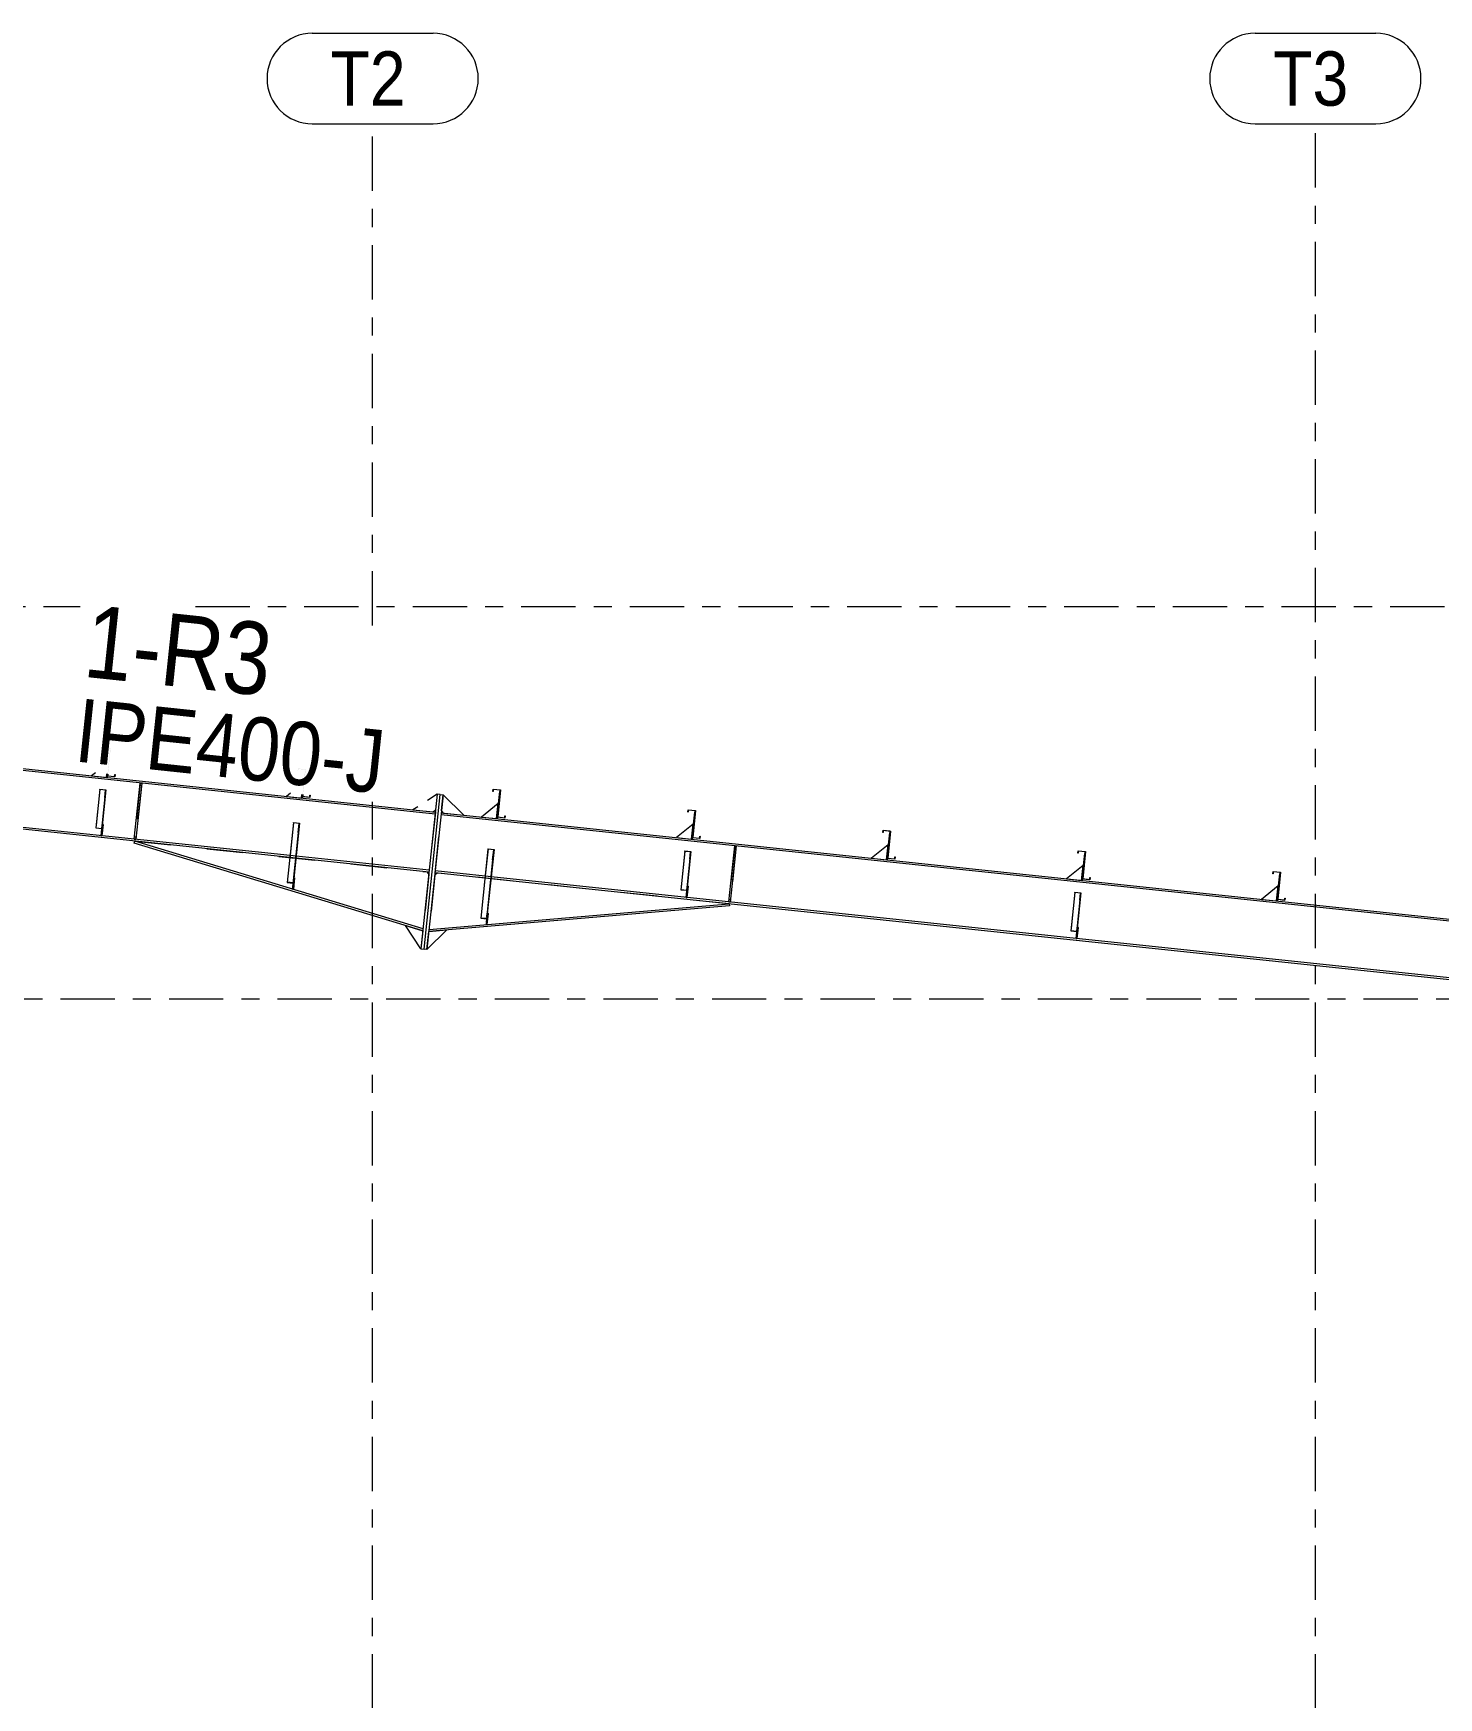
# Model space of a CAD drawing. Header units: millimetres. Extents: x -79 to 743, y -408 to 166.
# Drawn here: x 407.6 to 485.2, y -318.8 to -226.9 of the extents above; entities that cross this region are included whole.
import ezdxf

# ---------------------------------------------------------------- set-up
doc = ezdxf.new("R2010")
doc.units = ezdxf.units.MM
for name, pattern in [('XKITLINE00', [0]), ('XKITLINE02', [4, 2, -2]), ('XKITLINE03', [6, 3, -1, 1, -1])]:
    doc.linetypes.add(name, pattern=pattern)
for name, color, linetype, lineweight in [('Part', 2, 'Continuous', 0), ('PartMark', 7, 'Continuous', 0), ('S-grid', 1, 'Continuous', 0)]:
    doc.layers.add(name, color=color, linetype=linetype, lineweight=lineweight)
doc.styles.add('ARIAL', font='ARIAL.TTF')

# ---------------------------------------------------------------- blocks, each defined once
blk = doc.blocks.new('*A256')
at = {"layer": 'Part'}
blk.add_hatch(color=3, dxfattribs=at).paths.add_polyline_path([(432.705, -271.964), (432.708, -271.936), (433.039, -271.971), (432.979, -272.542), (432.962, -272.54), (433.02, -271.997)], flags=17)
blk = doc.blocks.new('*A257')
at = {"layer": 'Part'}
blk.add_hatch(color=3, dxfattribs=at).paths.add_polyline_path([(443.586, -272.078), (443.588, -272.057), (443.92, -272.092), (443.876, -272.512), (443.859, -272.511), (443.901, -272.112)], flags=17)
blk = doc.blocks.new('*A258')
at = {"layer": 'Part'}
blk.add_hatch(color=3, dxfattribs=at).paths.add_polyline_path([(465.133, -274.351), (465.135, -274.33), (465.467, -274.365), (465.423, -274.785), (465.406, -274.783), (465.448, -274.384)], flags=17)
blk = doc.blocks.new('*A299')
at = {"layer": 'Part'}
blk.add_hatch(color=3, dxfattribs=at).paths.add_polyline_path([(421.964, -270.512), (421.967, -270.486), (422.299, -270.521), (422.244, -271.041), (422.227, -271.039), (422.279, -270.545)], flags=17)
blk = doc.blocks.new('*A309')
at = {"layer": 'Part'}
blk.add_hatch(color=3, dxfattribs=at).paths.add_polyline_path([(476.722, -274.767), (476.733, -274.657), (476.748, -274.659), (476.735, -274.783), (476.321, -274.739), (476.478, -273.246), (476.094, -273.205), (476.082, -273.315), (476.067, -273.313), (476.081, -273.189), (476.495, -273.233), (476.337, -274.726)], flags=17)
blk = doc.blocks.new('*A310')
at = {"layer": 'Part'}
blk.add_hatch(color=3, dxfattribs=at).paths.add_polyline_path([(476.722, -274.767), (476.733, -274.657), (476.748, -274.659), (476.735, -274.783), (476.321, -274.739), (476.478, -273.246), (476.094, -273.205), (476.082, -273.315), (476.067, -273.313), (476.081, -273.189), (476.495, -273.233), (476.337, -274.726)], flags=17)
blk = doc.blocks.new('*A311')
at = {"layer": 'Part'}
blk.add_hatch(color=3, dxfattribs=at).paths.add_polyline_path([(465.948, -273.63), (465.96, -273.521), (465.975, -273.522), (465.962, -273.647), (465.547, -273.603), (465.705, -272.11), (465.32, -272.069), (465.309, -272.179), (465.294, -272.177), (465.307, -272.053), (465.721, -272.096), (465.564, -273.59)], flags=17)
blk = doc.blocks.new('*A312')
at = {"layer": 'Part'}
blk.add_hatch(color=3, dxfattribs=at).paths.add_polyline_path([(465.948, -273.63), (465.96, -273.521), (465.975, -273.522), (465.962, -273.647), (465.547, -273.603), (465.705, -272.11), (465.32, -272.069), (465.309, -272.179), (465.294, -272.177), (465.307, -272.053), (465.721, -272.096), (465.564, -273.59)], flags=17)
blk = doc.blocks.new('*A313')
at = {"layer": 'Part'}
blk.add_hatch(color=3, dxfattribs=at).paths.add_polyline_path([(455.175, -272.494), (455.186, -272.385), (455.201, -272.386), (455.188, -272.51), (454.774, -272.467), (454.931, -270.973), (454.547, -270.933), (454.535, -271.042), (454.52, -271.041), (454.533, -270.916), (454.948, -270.96), (454.79, -272.453)], flags=17)
blk = doc.blocks.new('*A314')
at = {"layer": 'Part'}
blk.add_hatch(color=3, dxfattribs=at).paths.add_polyline_path([(455.175, -272.494), (455.186, -272.385), (455.201, -272.386), (455.188, -272.51), (454.774, -272.467), (454.931, -270.973), (454.547, -270.933), (454.535, -271.042), (454.52, -271.041), (454.533, -270.916), (454.948, -270.96), (454.79, -272.453)], flags=17)
blk = doc.blocks.new('*A315')
at = {"layer": 'Part'}
blk.add_hatch(color=3, dxfattribs=at).paths.add_polyline_path([(444.401, -271.358), (444.413, -271.248), (444.428, -271.25), (444.415, -271.374), (444, -271.33), (444.158, -269.837), (443.773, -269.796), (443.762, -269.906), (443.747, -269.904), (443.76, -269.78), (444.174, -269.824), (444.017, -271.317)], flags=17)
blk = doc.blocks.new('*A316')
at = {"layer": 'Part'}
blk.add_hatch(color=3, dxfattribs=at).paths.add_polyline_path([(444.401, -271.358), (444.413, -271.248), (444.428, -271.25), (444.415, -271.374), (444, -271.33), (444.158, -269.837), (443.773, -269.796), (443.762, -269.906), (443.747, -269.904), (443.76, -269.78), (444.174, -269.824), (444.017, -271.317)], flags=17)
blk = doc.blocks.new('*A317')
at = {"layer": 'Part'}
blk.add_hatch(color=3, dxfattribs=at).paths.add_polyline_path([(433.628, -270.221), (433.639, -270.112), (433.654, -270.113), (433.641, -270.238), (433.227, -270.194), (433.384, -268.701), (433, -268.66), (432.988, -268.769), (432.973, -268.768), (432.986, -268.644), (433.401, -268.687), (433.243, -270.181)], flags=17)
blk = doc.blocks.new('*A318')
at = {"layer": 'Part'}
blk.add_hatch(color=3, dxfattribs=at).paths.add_polyline_path([(433.628, -270.221), (433.639, -270.112), (433.654, -270.113), (433.641, -270.238), (433.227, -270.194), (433.384, -268.701), (433, -268.66), (432.988, -268.769), (432.973, -268.768), (432.986, -268.644), (433.401, -268.687), (433.243, -270.181)], flags=17)
blk = doc.blocks.new('*A320')
at = {"layer": 'Part'}
blk.add_hatch(color=3, dxfattribs=at).paths.add_polyline_path([(422.854, -269.085), (422.866, -268.975), (422.881, -268.977), (422.867, -269.101), (422.453, -269.058), (422.611, -267.564), (422.226, -267.524), (422.214, -267.633), (422.2, -267.632), (422.213, -267.507), (422.627, -267.551), (422.47, -269.044)], flags=17)
blk = doc.blocks.new('*A321')
at = {"layer": 'Part'}
blk.add_hatch(color=3, dxfattribs=at).paths.add_polyline_path([(422.854, -269.085), (422.866, -268.975), (422.881, -268.977), (422.867, -269.101), (422.453, -269.058), (422.611, -267.564), (422.226, -267.524), (422.214, -267.633), (422.2, -267.632), (422.213, -267.507), (422.627, -267.551), (422.47, -269.044)], flags=17)
blk = doc.blocks.new('*A322')
at = {"layer": 'Part'}
blk.add_hatch(color=3, dxfattribs=at).paths.add_polyline_path([(412.08, -267.948), (412.092, -267.839), (412.107, -267.841), (412.094, -267.965), (411.679, -267.921), (411.837, -266.428), (411.452, -266.387), (411.441, -266.497), (411.426, -266.495), (411.439, -266.371), (411.853, -266.415), (411.696, -267.908)], flags=17)
blk = doc.blocks.new('*A323')
at = {"layer": 'Part'}
blk.add_hatch(color=3, dxfattribs=at).paths.add_polyline_path([(412.08, -267.948), (412.092, -267.839), (412.107, -267.841), (412.094, -267.965), (411.679, -267.921), (411.837, -266.428), (411.452, -266.387), (411.441, -266.497), (411.426, -266.495), (411.439, -266.371), (411.853, -266.415), (411.696, -267.908)], flags=17)
blk = doc.blocks.new('*A324')
at = {"layer": 'Part'}
blk.add_hatch(color=3, dxfattribs=at).paths.add_polyline_path([(411.265, -268.669), (411.268, -268.648), (411.599, -268.683), (411.555, -269.103), (411.538, -269.101), (411.58, -268.703)], flags=17)
blk = doc.blocks.new('*A1016')
at = {"layer": 'S-grid', "color": 1, "linetype": 'XKITLINE03', "lineweight": 0}
for p, q in [((234.152, -258.564), (410.183, -258.564)), ((416.548, -258.564), (554.251, -258.564))]:
    blk.add_line(p, q, dxfattribs=at)
blk = doc.blocks.new('*A1017')
at = {"layer": 'S-grid', "color": 1, "linetype": 'XKITLINE03', "lineweight": 0}
blk.add_line((-34.916, -280.23), (524.159, -280.23), dxfattribs=at)
blk = doc.blocks.new('*A1025')
at = {"layer": 'Part', "color": 2, "linetype": 'XKITLINE00', "lineweight": 0}
for p, q in [((465.654, -272.19), (465.497, -273.682)), ((465.696, -272.194), (465.654, -272.19)), ((465.547, -273.603), (465.539, -273.686))]:
    blk.add_line(p, q, dxfattribs=at)
at = {"layer": 'Part', "color": 7, "linetype": 'XKITLINE02', "lineweight": 0}
for p, q in [((465.547, -273.603), (465.696, -272.194)), ((465.539, -273.686), (465.497, -273.682))]:
    blk.add_line(p, q, dxfattribs=at)
blk = doc.blocks.new('*A1026')
at = {"layer": 'Part', "color": 2, "linetype": 'XKITLINE00', "lineweight": 0}
blk.add_line((465.585, -272.853), (464.668, -273.594), dxfattribs=at)
at = {"layer": 'Part', "color": 7, "linetype": 'XKITLINE02', "lineweight": 0}
for p, q in [((465.497, -273.682), (465.585, -272.853)), ((464.668, -273.594), (465.497, -273.682))]:
    blk.add_line(p, q, dxfattribs=at)
blk = doc.blocks.new('*A1286')
at = {"layer": 'S-grid', "color": 1, "linetype": 'XKITLINE03', "lineweight": 0}
blk.add_line((478.417, -373.42), (478.417, -231.897), dxfattribs=at)
at = {"layer": 'S-grid', "color": 3, "style": 'ARIAL', "width": 0.85}
blk.add_text('T3', height=3, dxfattribs=at).set_placement((476.083, -230.897))
blk = doc.blocks.new('*A1287')
at = {"layer": 'S-grid', "color": 1, "linetype": 'XKITLINE00', "lineweight": 0}
for p, q in [((475.083, -226.897), (481.752, -226.897)), ((475.083, -231.897), (481.752, -231.897))]:
    blk.add_line(p, q, dxfattribs=at)
for centre, start, end in [((475.083, -229.397), 90, 270), ((481.752, -229.397), 270, 90)]:
    blk.add_arc(centre, 2.5, start, end, dxfattribs=at)
blk = doc.blocks.new('*A1288')
at = {"layer": 'S-grid', "color": 1, "linetype": 'XKITLINE03', "lineweight": 0}
for p, q in [((426.334, -259.596), (426.334, -231.897)), ((426.334, -373.42), (426.334, -269.35))]:
    blk.add_line(p, q, dxfattribs=at)
at = {"layer": 'S-grid', "color": 3, "style": 'ARIAL', "width": 0.85}
blk.add_text('T2', height=3, dxfattribs=at).set_placement((424, -230.897))
blk = doc.blocks.new('*A1289')
at = {"layer": 'S-grid', "color": 1, "linetype": 'XKITLINE00', "lineweight": 0}
for p, q in [((423, -226.897), (429.668, -226.897)), ((423, -231.897), (429.668, -231.897))]:
    blk.add_line(p, q, dxfattribs=at)
for centre, start, end in [((423, -229.397), 90, 270), ((429.668, -229.397), 270, 90)]:
    blk.add_arc(centre, 2.5, start, end, dxfattribs=at)
blk = doc.blocks.new('*A1296')
at = {"layer": 'Part', "color": 7, "linetype": 'XKITLINE02', "lineweight": 0}
for p, q in [((357.155, -262.363), (356.828, -265.462)), ((357.158, -262.338), (357.167, -262.255)), ((429.8, -269.916), (429.451, -273.231)), ((422.095, -272.455), (421.763, -272.42)), ((422.106, -272.348), (421.775, -272.313))]:
    blk.add_line(p, q, dxfattribs=at)
at = {"layer": 'Part', "color": 2, "linetype": 'XKITLINE00', "lineweight": 0}
for p, q in [((357.158, -262.338), (357.155, -262.363)), ((429.789, -270.024), (357.155, -262.363)), ((357.167, -262.255), (429.8, -269.916)), ((356.828, -265.462), (356.817, -265.57)), ((421.763, -272.42), (356.817, -265.57)), ((421.775, -272.313), (356.828, -265.462)), ((429.451, -273.231), (422.095, -272.455)), ((429.462, -273.124), (422.106, -272.348))]:
    blk.add_line(p, q, dxfattribs=at)
blk = doc.blocks.new('*A1298')
at = {"layer": 'Part', "color": 7, "linetype": 'XKITLINE02', "lineweight": 0}
for p, q in [((429.782, -273.266), (430.132, -269.951)), ((432.868, -273.592), (432.537, -273.557)), ((432.88, -273.484), (432.548, -273.449)), ((527.644, -281.647), (525.472, -283.359)), ((519.057, -282.683), (518.725, -282.648)), ((519.068, -282.575), (518.737, -282.54))]:
    blk.add_line(p, q, dxfattribs=at)
at = {"layer": 'Part', "color": 2, "linetype": 'XKITLINE00', "lineweight": 0}
for p, q in [((524.159, -279.978), (430.121, -270.059)), ((430.132, -269.951), (524.159, -279.869)), ((432.537, -273.557), (429.782, -273.266)), ((432.548, -273.449), (429.794, -273.159)), ((518.725, -282.648), (432.868, -273.592)), ((518.737, -282.54), (432.88, -273.484)), ((525.472, -283.359), (519.057, -282.683)), ((525.593, -283.263), (519.068, -282.575))]:
    blk.add_line(p, q, dxfattribs=at)
blk = doc.blocks.new('*A1312')
at = {"layer": 'Part', "color": 7, "linetype": 'XKITLINE02', "lineweight": 0}
for p, q in [((429.77, -273.387), (429.441, -276.498)), ((446.04, -274.981), (429.903, -273.279))]:
    blk.add_line(p, q, dxfattribs=at)
at = {"layer": 'Part', "color": 2, "linetype": 'XKITLINE00', "lineweight": 0}
for p, q in [((429.903, -273.279), (429.77, -273.387)), ((446.049, -275.089), (429.441, -276.498)), ((429.453, -276.389), (446.04, -274.981)), ((446.04, -274.981), (446.049, -275.089))]:
    blk.add_line(p, q, dxfattribs=at)
blk = doc.blocks.new('*A1313')
at = {"layer": 'Part', "color": 2, "linetype": 'XKITLINE00', "lineweight": 0}
for p, q in [((432.646, -275.695), (432.601, -276.121)), ((432.708, -275.504), (432.644, -276.118)), ((432.667, -275.5), (432.708, -275.504))]:
    blk.add_line(p, q, dxfattribs=at)
at = {"layer": 'Part', "color": 7, "linetype": 'XKITLINE02', "lineweight": 0}
for p, q in [((432.646, -275.695), (432.667, -275.5)), ((432.643, -276.126), (432.601, -276.121)), ((432.615, -275.997), (432.656, -276.001)), ((432.644, -276.118), (432.643, -276.126))]:
    blk.add_line(p, q, dxfattribs=at)
blk = doc.blocks.new('*A1314')
at = {"layer": 'Part', "color": 7, "linetype": 'XKITLINE02', "lineweight": 0}
for p, q in [((432.667, -275.5), (432.601, -276.121)), ((432.643, -276.126), (432.708, -275.504)), ((432.708, -275.504), (432.667, -275.5)), ((432.601, -276.121), (432.643, -276.126)), ((432.615, -275.997), (432.656, -276.001))]:
    blk.add_line(p, q, dxfattribs=at)
blk = doc.blocks.new('*A1315')
at = {"layer": 'Part', "color": 2, "linetype": 'XKITLINE00', "lineweight": 0}
blk.add_line((430.438, -276.414), (429.336, -277.493), dxfattribs=at)
at = {"layer": 'Part', "color": 7, "linetype": 'XKITLINE02', "lineweight": 0}
for p, q in [((429.336, -277.493), (429.441, -276.498)), ((429.441, -276.498), (430.438, -276.414))]:
    blk.add_line(p, q, dxfattribs=at)
blk = doc.blocks.new('*A1316')
at = {"layer": 'Part', "color": 2, "linetype": 'XKITLINE00', "lineweight": 0}
blk.add_line((429.005, -277.458), (428.153, -276.173), dxfattribs=at)
at = {"layer": 'Part', "color": 7, "linetype": 'XKITLINE02', "lineweight": 0}
for p, q in [((428.153, -276.173), (429.11, -276.463)), ((429.11, -276.463), (429.005, -277.458))]:
    blk.add_line(p, q, dxfattribs=at)
blk = doc.blocks.new('*A1317')
at = {"layer": 'Part', "color": 2, "linetype": 'XKITLINE00', "lineweight": 0}
for p, q in [((443.653, -274.62), (443.691, -274.259)), ((443.76, -274.003), (443.695, -274.625)), ((443.719, -273.999), (443.76, -274.003))]:
    blk.add_line(p, q, dxfattribs=at)
at = {"layer": 'Part', "color": 7, "linetype": 'XKITLINE02', "lineweight": 0}
for p, q in [((443.695, -274.625), (443.653, -274.62)), ((443.666, -274.496), (443.708, -274.5)), ((443.691, -274.259), (443.719, -273.999))]:
    blk.add_line(p, q, dxfattribs=at)
blk = doc.blocks.new('*A1318')
at = {"layer": 'Part', "color": 7, "linetype": 'XKITLINE02', "lineweight": 0}
for p, q in [((443.719, -273.999), (443.653, -274.62)), ((443.653, -274.62), (443.695, -274.625)), ((443.666, -274.496), (443.708, -274.5)), ((443.695, -274.625), (443.76, -274.003)), ((443.76, -274.003), (443.719, -273.999))]:
    blk.add_line(p, q, dxfattribs=at)
blk = doc.blocks.new('*A1319')
at = {"layer": 'Part', "color": 2, "linetype": 'XKITLINE00', "lineweight": 0}
for p, q in [((429.171, -277.475), (430.071, -268.939)), ((430.237, -268.957), (429.336, -277.493)), ((430.071, -268.939), (430.237, -268.957)), ((429.336, -277.493), (429.171, -277.475))]:
    blk.add_line(p, q, dxfattribs=at)
blk = doc.blocks.new('*A1320')
at = {"layer": 'Part', "color": 2, "linetype": 'XKITLINE00', "lineweight": 0}
for p, q in [((429.905, -268.922), (429.005, -277.458)), ((429.171, -277.475), (430.071, -268.939)), ((430.071, -268.939), (429.905, -268.922)), ((429.005, -277.458), (429.171, -277.475))]:
    blk.add_line(p, q, dxfattribs=at)
blk = doc.blocks.new('*A1321')
at = {"layer": 'Part', "color": 7, "linetype": 'XKITLINE02', "lineweight": 0}
for p, q in [((430.145, -269.827), (430.237, -268.957)), ((430.256, -269.964), (431.375, -270.082))]:
    blk.add_line(p, q, dxfattribs=at)
at = {"layer": 'Part', "color": 2, "linetype": 'XKITLINE00', "lineweight": 0}
for p, q in [((431.375, -270.082), (430.237, -268.957)), ((430.256, -269.964), (430.145, -269.827))]:
    blk.add_line(p, q, dxfattribs=at)
blk = doc.blocks.new('*A1322')
at = {"layer": 'Part', "color": 2, "linetype": 'XKITLINE00', "lineweight": 0}
for p, q in [((429.905, -268.922), (429.366, -269.267)), ((428.827, -269.613), (428.557, -269.785)), ((429.676, -269.903), (429.814, -269.792))]:
    blk.add_line(p, q, dxfattribs=at)
at = {"layer": 'Part', "color": 7, "linetype": 'XKITLINE02', "lineweight": 0}
for p, q in [((429.905, -268.922), (429.814, -269.792)), ((428.557, -269.785), (429.676, -269.903))]:
    blk.add_line(p, q, dxfattribs=at)
blk = doc.blocks.new('*A1323')
at = {"layer": 'Part', "color": 2, "linetype": 'XKITLINE00', "lineweight": 0}
blk.add_line((433.264, -269.444), (432.348, -270.185), dxfattribs=at)
at = {"layer": 'Part', "color": 7, "linetype": 'XKITLINE02', "lineweight": 0}
for p, q in [((432.348, -270.185), (433.176, -270.272)), ((433.176, -270.272), (433.264, -269.444))]:
    blk.add_line(p, q, dxfattribs=at)
blk = doc.blocks.new('*A1324')
at = {"layer": 'Part', "color": 2, "linetype": 'XKITLINE00', "lineweight": 0}
for p, q in [((433.334, -268.781), (433.176, -270.272)), ((433.375, -268.785), (433.334, -268.781)), ((433.227, -270.194), (433.218, -270.277))]:
    blk.add_line(p, q, dxfattribs=at)
at = {"layer": 'Part', "color": 7, "linetype": 'XKITLINE02', "lineweight": 0}
for p, q in [((433.227, -270.194), (433.375, -268.785)), ((433.218, -270.277), (433.176, -270.272))]:
    blk.add_line(p, q, dxfattribs=at)
blk = doc.blocks.new('*A1325')
at = {"layer": 'Part', "color": 7, "linetype": 'XKITLINE02', "lineweight": 0}
for p, q in [((432.708, -271.936), (432.303, -275.771)), ((433.02, -271.997), (432.599, -275.987)), ((432.615, -275.989), (433.039, -271.971)), ((432.303, -275.771), (432.618, -275.804)), ((432.304, -275.761), (432.636, -275.796)), ((432.599, -275.987), (432.615, -275.989))]:
    blk.add_line(p, q, dxfattribs=at)
blk = doc.blocks.new('*A1326')
at = {"layer": 'Part', "color": 2, "linetype": 'XKITLINE00', "lineweight": 0}
for p, q in [((432.705, -271.964), (432.303, -275.771)), ((433.039, -271.971), (432.646, -275.695)), ((432.705, -271.964), (432.708, -271.936)), ((433.02, -271.997), (432.705, -271.964)), ((432.708, -271.936), (433.039, -271.971)), ((432.962, -272.54), (433.02, -271.997)), ((432.962, -272.54), (432.599, -275.987)), ((432.962, -272.54), (432.979, -272.542)), ((432.303, -275.771), (432.618, -275.804)), ((432.599, -275.987), (432.615, -275.989))]:
    blk.add_line(p, q, dxfattribs=at)
at = {"layer": 'Part', "color": 7, "linetype": 'XKITLINE02', "lineweight": 0}
for p, q in [((432.636, -275.796), (432.304, -275.761)), ((432.646, -275.695), (432.615, -275.989))]:
    blk.add_line(p, q, dxfattribs=at)
blk = doc.blocks.new('*A1327')
at = {"layer": 'Part', "color": 2, "linetype": 'XKITLINE00', "lineweight": 0}
for p, q in [((454.881, -271.053), (454.724, -272.545)), ((454.922, -271.058), (454.881, -271.053)), ((454.774, -272.467), (454.765, -272.55))]:
    blk.add_line(p, q, dxfattribs=at)
at = {"layer": 'Part', "color": 7, "linetype": 'XKITLINE02', "lineweight": 0}
for p, q in [((454.774, -272.467), (454.922, -271.058)), ((454.765, -272.55), (454.724, -272.545))]:
    blk.add_line(p, q, dxfattribs=at)
blk = doc.blocks.new('*A1328')
at = {"layer": 'Part', "color": 2, "linetype": 'XKITLINE00', "lineweight": 0}
blk.add_line((454.811, -271.716), (453.895, -272.458), dxfattribs=at)
at = {"layer": 'Part', "color": 7, "linetype": 'XKITLINE02', "lineweight": 0}
for p, q in [((454.724, -272.545), (454.811, -271.716)), ((453.895, -272.458), (454.724, -272.545))]:
    blk.add_line(p, q, dxfattribs=at)
blk = doc.blocks.new('*A1329')
at = {"layer": 'Part', "color": 2, "linetype": 'XKITLINE00', "lineweight": 0}
blk.add_line((444.037, -270.58), (443.121, -271.321), dxfattribs=at)
at = {"layer": 'Part', "color": 7, "linetype": 'XKITLINE02', "lineweight": 0}
for p, q in [((443.95, -271.409), (444.037, -270.58)), ((443.121, -271.321), (443.95, -271.409))]:
    blk.add_line(p, q, dxfattribs=at)
blk = doc.blocks.new('*A1330')
at = {"layer": 'Part', "color": 2, "linetype": 'XKITLINE00', "lineweight": 0}
for p, q in [((444.107, -269.917), (443.95, -271.409)), ((444.149, -269.921), (444.107, -269.917)), ((444, -271.33), (443.991, -271.413))]:
    blk.add_line(p, q, dxfattribs=at)
at = {"layer": 'Part', "color": 7, "linetype": 'XKITLINE02', "lineweight": 0}
for p, q in [((444, -271.33), (444.149, -269.921)), ((443.991, -271.413), (443.95, -271.409))]:
    blk.add_line(p, q, dxfattribs=at)
blk = doc.blocks.new('*A1331')
at = {"layer": 'Part', "color": 7, "linetype": 'XKITLINE02', "lineweight": 0}
for p, q in [((443.588, -272.057), (443.363, -274.197)), ((443.668, -274.481), (443.92, -272.092)), ((443.901, -272.112), (443.651, -274.479)), ((443.363, -274.197), (443.678, -274.23)), ((443.364, -274.184), (443.695, -274.219)), ((443.651, -274.479), (443.668, -274.481))]:
    blk.add_line(p, q, dxfattribs=at)
blk = doc.blocks.new('*A1332')
at = {"layer": 'Part', "color": 2, "linetype": 'XKITLINE00', "lineweight": 0}
for p, q in [((443.586, -272.078), (443.363, -274.197)), ((443.586, -272.078), (443.588, -272.057)), ((443.901, -272.112), (443.586, -272.078)), ((443.588, -272.057), (443.92, -272.092)), ((443.92, -272.092), (443.691, -274.259)), ((443.859, -272.511), (443.651, -274.479)), ((443.859, -272.511), (443.901, -272.112)), ((443.859, -272.511), (443.876, -272.512)), ((443.363, -274.197), (443.678, -274.23)), ((443.651, -274.479), (443.668, -274.481))]:
    blk.add_line(p, q, dxfattribs=at)
at = {"layer": 'Part', "color": 7, "linetype": 'XKITLINE02', "lineweight": 0}
for p, q in [((443.364, -274.184), (443.695, -274.219)), ((443.668, -274.481), (443.691, -274.259))]:
    blk.add_line(p, q, dxfattribs=at)
blk = doc.blocks.new('*A1333')
at = {"layer": 'Part', "color": 2, "linetype": 'XKITLINE00', "lineweight": 0}
for p, q in [((446.009, -274.869), (446.336, -271.769)), ((446.419, -271.778), (446.092, -274.878))]:
    blk.add_line(p, q, dxfattribs=at)
at = {"layer": 'Part', "color": 7, "linetype": 'XKITLINE02', "lineweight": 0}
for p, q in [((446.323, -271.894), (446.406, -271.902)), ((446.336, -271.769), (446.419, -271.778)), ((446.022, -274.745), (446.105, -274.753)), ((446.009, -274.869), (446.092, -274.878))]:
    blk.add_line(p, q, dxfattribs=at)
blk = doc.blocks.new('*A1334')
at = {"layer": 'Part', "color": 7, "linetype": 'XKITLINE02', "lineweight": 0}
for p, q in [((446.336, -271.769), (446.009, -274.869)), ((446.419, -271.778), (446.092, -274.878)), ((446.323, -271.894), (446.406, -271.902)), ((446.336, -271.769), (446.419, -271.778)), ((446.105, -274.753), (446.022, -274.745)), ((446.092, -274.878), (446.009, -274.869))]:
    blk.add_line(p, q, dxfattribs=at)
blk = doc.blocks.new('*A1335')
at = {"layer": 'Part', "color": 2, "linetype": 'XKITLINE00', "lineweight": 0}
for p, q in [((465.133, -274.351), (464.91, -276.47)), ((465.133, -274.351), (465.135, -274.33)), ((465.448, -274.384), (465.133, -274.351)), ((465.135, -274.33), (465.467, -274.365)), ((465.406, -274.783), (465.198, -276.752)), ((465.467, -274.365), (465.238, -276.531)), ((465.406, -274.783), (465.448, -274.384)), ((465.423, -274.785), (465.406, -274.783)), ((464.91, -276.47), (465.225, -276.503)), ((465.198, -276.752), (465.215, -276.753))]:
    blk.add_line(p, q, dxfattribs=at)
at = {"layer": 'Part', "color": 7, "linetype": 'XKITLINE02', "lineweight": 0}
for p, q in [((464.911, -276.457), (465.243, -276.492)), ((465.238, -276.531), (465.215, -276.753))]:
    blk.add_line(p, q, dxfattribs=at)
blk = doc.blocks.new('*A1336')
at = {"layer": 'Part', "color": 7, "linetype": 'XKITLINE02', "lineweight": 0}
for p, q in [((465.135, -274.33), (464.91, -276.47)), ((465.448, -274.384), (465.198, -276.752)), ((465.215, -276.753), (465.467, -274.365)), ((464.91, -276.47), (465.225, -276.503)), ((464.911, -276.457), (465.243, -276.492)), ((465.198, -276.752), (465.215, -276.753))]:
    blk.add_line(p, q, dxfattribs=at)
blk = doc.blocks.new('*A1337')
at = {"layer": 'Part', "color": 2, "linetype": 'XKITLINE00', "lineweight": 0}
for p, q in [((465.2, -276.893), (465.238, -276.531)), ((465.307, -276.276), (465.242, -276.898)), ((465.266, -276.272), (465.307, -276.276))]:
    blk.add_line(p, q, dxfattribs=at)
at = {"layer": 'Part', "color": 7, "linetype": 'XKITLINE02', "lineweight": 0}
for p, q in [((465.238, -276.531), (465.266, -276.272)), ((465.242, -276.898), (465.2, -276.893)), ((465.213, -276.769), (465.255, -276.773))]:
    blk.add_line(p, q, dxfattribs=at)
blk = doc.blocks.new('*A1338')
at = {"layer": 'Part', "color": 7, "linetype": 'XKITLINE02', "lineweight": 0}
for p, q in [((465.266, -276.272), (465.2, -276.893)), ((465.242, -276.898), (465.307, -276.276)), ((465.307, -276.276), (465.266, -276.272)), ((465.2, -276.893), (465.242, -276.898)), ((465.213, -276.769), (465.255, -276.773))]:
    blk.add_line(p, q, dxfattribs=at)
blk = doc.blocks.new('*A1339')
at = {"layer": 'Part', "color": 2, "linetype": 'XKITLINE00', "lineweight": 0}
for p, q in [((476.428, -273.326), (476.271, -274.818)), ((476.469, -273.331), (476.428, -273.326)), ((476.321, -274.739), (476.312, -274.822))]:
    blk.add_line(p, q, dxfattribs=at)
at = {"layer": 'Part', "color": 7, "linetype": 'XKITLINE02', "lineweight": 0}
for p, q in [((476.321, -274.739), (476.469, -273.331)), ((476.312, -274.822), (476.271, -274.818))]:
    blk.add_line(p, q, dxfattribs=at)
blk = doc.blocks.new('*A1340')
at = {"layer": 'Part', "color": 2, "linetype": 'XKITLINE00', "lineweight": 0}
blk.add_line((476.358, -273.989), (475.442, -274.731), dxfattribs=at)
at = {"layer": 'Part', "color": 7, "linetype": 'XKITLINE02', "lineweight": 0}
for p, q in [((475.442, -274.731), (476.271, -274.818)), ((476.271, -274.818), (476.358, -273.989))]:
    blk.add_line(p, q, dxfattribs=at)
blk = doc.blocks.new('*A1476')
at = {"layer": 'Part', "color": 2, "linetype": 'XKITLINE00', "lineweight": 0}
for p, q in [((421.964, -270.512), (421.618, -273.797)), ((422.227, -271.039), (421.912, -274.031)), ((422.299, -270.521), (421.957, -273.757)), ((421.964, -270.512), (421.967, -270.486)), ((422.279, -270.545), (421.964, -270.512)), ((421.967, -270.486), (422.299, -270.521)), ((422.227, -271.039), (422.279, -270.545)), ((422.227, -271.039), (422.244, -271.041)), ((421.618, -273.797), (421.933, -273.83)), ((421.912, -274.031), (421.928, -274.032))]:
    blk.add_line(p, q, dxfattribs=at)
at = {"layer": 'Part', "color": 7, "linetype": 'XKITLINE02', "lineweight": 0}
for p, q in [((421.951, -273.821), (421.619, -273.786)), ((421.957, -273.757), (421.928, -274.032))]:
    blk.add_line(p, q, dxfattribs=at)
blk = doc.blocks.new('*A1477')
at = {"layer": 'Part', "color": 7, "linetype": 'XKITLINE02', "lineweight": 0}
for p, q in [((421.967, -270.486), (421.618, -273.797)), ((422.279, -270.545), (421.912, -274.031)), ((421.928, -274.032), (422.299, -270.521)), ((421.618, -273.797), (421.933, -273.83)), ((421.619, -273.786), (421.951, -273.821)), ((421.912, -274.031), (421.928, -274.032))]:
    blk.add_line(p, q, dxfattribs=at)
blk = doc.blocks.new('*A1478')
at = {"layer": 'Part', "color": 2, "linetype": 'XKITLINE00', "lineweight": 0}
for p, q in [((422.424, -268.937), (422.403, -269.136)), ((422.453, -269.058), (422.444, -269.14))]:
    blk.add_line(p, q, dxfattribs=at)
at = {"layer": 'Part', "color": 7, "linetype": 'XKITLINE02', "lineweight": 0}
for p, q in [((422.444, -269.14), (422.403, -269.136)), ((422.453, -269.058), (422.465, -268.942))]:
    blk.add_line(p, q, dxfattribs=at)
blk = doc.blocks.new('*A1479')
at = {"layer": 'Part', "color": 2, "linetype": 'XKITLINE00', "lineweight": 0}
blk.add_line((421.794, -268.871), (421.574, -269.049), dxfattribs=at)
at = {"layer": 'Part', "color": 7, "linetype": 'XKITLINE02', "lineweight": 0}
for p, q in [((421.574, -269.049), (422.403, -269.136)), ((422.403, -269.136), (422.424, -268.937))]:
    blk.add_line(p, q, dxfattribs=at)
blk = doc.blocks.new('*A1480')
at = {"layer": 'Part', "color": 2, "linetype": 'XKITLINE00', "lineweight": 0}
for p, q in [((411.332, -271.211), (411.371, -270.85)), ((411.439, -270.594), (411.374, -271.216)), ((411.398, -270.59), (411.439, -270.594))]:
    blk.add_line(p, q, dxfattribs=at)
at = {"layer": 'Part', "color": 7, "linetype": 'XKITLINE02', "lineweight": 0}
for p, q in [((411.346, -271.087), (411.387, -271.091)), ((411.371, -270.85), (411.398, -270.59)), ((411.374, -271.216), (411.332, -271.211))]:
    blk.add_line(p, q, dxfattribs=at)
blk = doc.blocks.new('*A1481')
at = {"layer": 'Part', "color": 7, "linetype": 'XKITLINE02', "lineweight": 0}
for p, q in [((411.398, -270.59), (411.332, -271.211)), ((411.346, -271.087), (411.387, -271.091)), ((411.374, -271.216), (411.439, -270.594)), ((411.439, -270.594), (411.398, -270.59)), ((411.332, -271.211), (411.374, -271.216))]:
    blk.add_line(p, q, dxfattribs=at)
blk = doc.blocks.new('*A1482')
at = {"layer": 'Part', "color": 2, "linetype": 'XKITLINE00', "lineweight": 0}
for p, q in [((421.914, -274.165), (421.957, -273.757)), ((422.021, -273.548), (421.956, -274.169)), ((421.98, -273.543), (422.021, -273.548)), ((421.956, -274.169), (421.914, -274.165))]:
    blk.add_line(p, q, dxfattribs=at)
at = {"layer": 'Part', "color": 7, "linetype": 'XKITLINE02', "lineweight": 0}
for p, q in [((421.957, -273.757), (421.98, -273.543)), ((421.927, -274.041), (421.969, -274.045))]:
    blk.add_line(p, q, dxfattribs=at)
blk = doc.blocks.new('*A1483')
at = {"layer": 'Part', "color": 7, "linetype": 'XKITLINE02', "lineweight": 0}
for p, q in [((421.98, -273.543), (421.914, -274.165)), ((421.956, -274.169), (422.021, -273.548)), ((422.021, -273.548), (421.98, -273.543)), ((421.914, -274.165), (421.956, -274.169)), ((421.927, -274.041), (421.969, -274.045))]:
    blk.add_line(p, q, dxfattribs=at)
blk = doc.blocks.new('*A1484')
at = {"layer": 'Part', "color": 2, "linetype": 'XKITLINE00', "lineweight": 0}
for p, q in [((413.163, -271.404), (413.49, -268.305)), ((413.573, -268.314), (413.246, -271.413))]:
    blk.add_line(p, q, dxfattribs=at)
at = {"layer": 'Part', "color": 7, "linetype": 'XKITLINE02', "lineweight": 0}
for p, q in [((413.49, -268.305), (413.573, -268.314)), ((413.477, -268.429), (413.56, -268.438)), ((413.163, -271.404), (413.246, -271.413)), ((413.177, -271.28), (413.259, -271.289))]:
    blk.add_line(p, q, dxfattribs=at)
blk = doc.blocks.new('*A1485')
at = {"layer": 'Part', "color": 7, "linetype": 'XKITLINE02', "lineweight": 0}
for p, q in [((413.49, -268.305), (413.163, -271.404)), ((413.573, -268.314), (413.246, -271.413)), ((413.49, -268.305), (413.573, -268.314)), ((413.477, -268.429), (413.56, -268.438)), ((413.246, -271.413), (413.163, -271.404)), ((413.259, -271.289), (413.177, -271.28))]:
    blk.add_line(p, q, dxfattribs=at)
blk = doc.blocks.new('*A1495')
at = {"layer": 'Part', "color": 2, "linetype": 'XKITLINE00', "lineweight": 0}
for p, q in [((476.067, -273.313), (476.081, -273.189)), ((476.082, -273.315), (476.067, -273.313)), ((476.081, -273.189), (476.495, -273.233)), ((476.094, -273.205), (476.082, -273.315)), ((476.478, -273.246), (476.094, -273.205)), ((476.321, -274.739), (476.478, -273.246)), ((476.495, -273.233), (476.337, -274.726)), ((476.735, -274.783), (476.321, -274.739)), ((476.337, -274.726), (476.722, -274.767)), ((476.722, -274.767), (476.733, -274.657)), ((476.733, -274.657), (476.748, -274.659)), ((476.748, -274.659), (476.735, -274.783))]:
    blk.add_line(p, q, dxfattribs=at)
blk = doc.blocks.new('*A1496')
at = {"layer": 'Part', "color": 2, "linetype": 'XKITLINE00', "lineweight": 0}
for p, q in [((476.067, -273.313), (476.081, -273.189)), ((476.082, -273.315), (476.067, -273.313)), ((476.081, -273.189), (476.495, -273.233)), ((476.094, -273.205), (476.082, -273.315)), ((476.478, -273.246), (476.094, -273.205)), ((476.321, -274.739), (476.478, -273.246)), ((476.495, -273.233), (476.337, -274.726)), ((476.735, -274.783), (476.321, -274.739)), ((476.337, -274.726), (476.722, -274.767)), ((476.722, -274.767), (476.733, -274.657)), ((476.733, -274.657), (476.748, -274.659)), ((476.748, -274.659), (476.735, -274.783))]:
    blk.add_line(p, q, dxfattribs=at)
blk = doc.blocks.new('*A1497')
at = {"layer": 'Part', "color": 2, "linetype": 'XKITLINE00', "lineweight": 0}
for p, q in [((465.294, -272.177), (465.307, -272.053)), ((465.307, -272.053), (465.721, -272.096)), ((465.32, -272.069), (465.309, -272.179)), ((465.705, -272.11), (465.32, -272.069)), ((465.721, -272.096), (465.564, -273.59)), ((465.309, -272.179), (465.294, -272.177)), ((465.547, -273.603), (465.705, -272.11)), ((465.962, -273.647), (465.547, -273.603)), ((465.564, -273.59), (465.948, -273.63)), ((465.948, -273.63), (465.96, -273.521)), ((465.96, -273.521), (465.975, -273.522)), ((465.975, -273.522), (465.962, -273.647))]:
    blk.add_line(p, q, dxfattribs=at)
blk = doc.blocks.new('*A1498')
at = {"layer": 'Part', "color": 2, "linetype": 'XKITLINE00', "lineweight": 0}
for p, q in [((465.294, -272.177), (465.307, -272.053)), ((465.307, -272.053), (465.721, -272.096)), ((465.32, -272.069), (465.309, -272.179)), ((465.705, -272.11), (465.32, -272.069)), ((465.721, -272.096), (465.564, -273.59)), ((465.309, -272.179), (465.294, -272.177)), ((465.547, -273.603), (465.705, -272.11)), ((465.962, -273.647), (465.547, -273.603)), ((465.564, -273.59), (465.948, -273.63)), ((465.948, -273.63), (465.96, -273.521)), ((465.96, -273.521), (465.975, -273.522)), ((465.975, -273.522), (465.962, -273.647))]:
    blk.add_line(p, q, dxfattribs=at)
blk = doc.blocks.new('*A1499')
at = {"layer": 'Part', "color": 2, "linetype": 'XKITLINE00', "lineweight": 0}
for p, q in [((454.52, -271.041), (454.533, -270.916)), ((454.535, -271.042), (454.52, -271.041)), ((454.533, -270.916), (454.948, -270.96)), ((454.547, -270.933), (454.535, -271.042)), ((454.931, -270.973), (454.547, -270.933)), ((454.774, -272.467), (454.931, -270.973)), ((454.948, -270.96), (454.79, -272.453)), ((455.188, -272.51), (454.774, -272.467)), ((454.79, -272.453), (455.175, -272.494)), ((455.175, -272.494), (455.186, -272.385)), ((455.186, -272.385), (455.201, -272.386)), ((455.201, -272.386), (455.188, -272.51))]:
    blk.add_line(p, q, dxfattribs=at)
blk = doc.blocks.new('*A1500')
at = {"layer": 'Part', "color": 2, "linetype": 'XKITLINE00', "lineweight": 0}
for p, q in [((454.52, -271.041), (454.533, -270.916)), ((454.535, -271.042), (454.52, -271.041)), ((454.533, -270.916), (454.948, -270.96)), ((454.547, -270.933), (454.535, -271.042)), ((454.931, -270.973), (454.547, -270.933)), ((454.774, -272.467), (454.931, -270.973)), ((454.948, -270.96), (454.79, -272.453)), ((455.188, -272.51), (454.774, -272.467)), ((454.79, -272.453), (455.175, -272.494)), ((455.175, -272.494), (455.186, -272.385)), ((455.186, -272.385), (455.201, -272.386)), ((455.201, -272.386), (455.188, -272.51))]:
    blk.add_line(p, q, dxfattribs=at)
blk = doc.blocks.new('*A1501')
at = {"layer": 'Part', "color": 2, "linetype": 'XKITLINE00', "lineweight": 0}
for p, q in [((443.747, -269.904), (443.76, -269.78)), ((443.762, -269.906), (443.747, -269.904)), ((443.76, -269.78), (444.174, -269.824)), ((443.773, -269.796), (443.762, -269.906)), ((444.158, -269.837), (443.773, -269.796)), ((444, -271.33), (444.158, -269.837)), ((444.174, -269.824), (444.017, -271.317)), ((444.415, -271.374), (444, -271.33)), ((444.017, -271.317), (444.401, -271.358)), ((444.401, -271.358), (444.413, -271.248)), ((444.413, -271.248), (444.428, -271.25)), ((444.428, -271.25), (444.415, -271.374))]:
    blk.add_line(p, q, dxfattribs=at)
blk = doc.blocks.new('*A1502')
at = {"layer": 'Part', "color": 2, "linetype": 'XKITLINE00', "lineweight": 0}
for p, q in [((443.747, -269.904), (443.76, -269.78)), ((443.762, -269.906), (443.747, -269.904)), ((443.76, -269.78), (444.174, -269.824)), ((443.773, -269.796), (443.762, -269.906)), ((444.158, -269.837), (443.773, -269.796)), ((444, -271.33), (444.158, -269.837)), ((444.174, -269.824), (444.017, -271.317)), ((444.415, -271.374), (444, -271.33)), ((444.017, -271.317), (444.401, -271.358)), ((444.401, -271.358), (444.413, -271.248)), ((444.413, -271.248), (444.428, -271.25)), ((444.428, -271.25), (444.415, -271.374))]:
    blk.add_line(p, q, dxfattribs=at)
blk = doc.blocks.new('*A1503')
at = {"layer": 'Part', "color": 2, "linetype": 'XKITLINE00', "lineweight": 0}
for p, q in [((432.973, -268.768), (432.986, -268.644)), ((432.988, -268.769), (432.973, -268.768)), ((432.986, -268.644), (433.401, -268.687)), ((433, -268.66), (432.988, -268.769)), ((433.384, -268.701), (433, -268.66)), ((433.227, -270.194), (433.384, -268.701)), ((433.401, -268.687), (433.243, -270.181)), ((433.641, -270.238), (433.227, -270.194)), ((433.243, -270.181), (433.628, -270.221)), ((433.628, -270.221), (433.639, -270.112)), ((433.639, -270.112), (433.654, -270.113)), ((433.654, -270.113), (433.641, -270.238))]:
    blk.add_line(p, q, dxfattribs=at)
blk = doc.blocks.new('*A1504')
at = {"layer": 'Part', "color": 2, "linetype": 'XKITLINE00', "lineweight": 0}
for p, q in [((432.973, -268.768), (432.986, -268.644)), ((432.988, -268.769), (432.973, -268.768)), ((432.986, -268.644), (433.401, -268.687)), ((433, -268.66), (432.988, -268.769)), ((433.384, -268.701), (433, -268.66)), ((433.227, -270.194), (433.384, -268.701)), ((433.401, -268.687), (433.243, -270.181)), ((433.641, -270.238), (433.227, -270.194)), ((433.243, -270.181), (433.628, -270.221)), ((433.628, -270.221), (433.639, -270.112)), ((433.639, -270.112), (433.654, -270.113)), ((433.654, -270.113), (433.641, -270.238))]:
    blk.add_line(p, q, dxfattribs=at)
blk = doc.blocks.new('*A1505')
at = {"layer": 'Part', "color": 2, "linetype": 'XKITLINE00', "lineweight": 0}
for p, q in [((422.453, -269.058), (422.465, -268.942)), ((422.867, -269.101), (422.453, -269.058)), ((422.48, -268.943), (422.47, -269.044)), ((422.47, -269.044), (422.854, -269.085)), ((422.854, -269.085), (422.865, -268.984)), ((422.865, -268.984), (422.866, -268.975)), ((422.866, -268.975), (422.881, -268.977)), ((422.88, -268.985), (422.867, -269.101)), ((422.881, -268.977), (422.88, -268.985))]:
    blk.add_line(p, q, dxfattribs=at)
blk = doc.blocks.new('*A1506')
at = {"layer": 'Part', "color": 2, "linetype": 'XKITLINE00', "lineweight": 0}
for p, q in [((422.453, -269.058), (422.465, -268.942)), ((422.867, -269.101), (422.453, -269.058)), ((422.48, -268.943), (422.47, -269.044)), ((422.47, -269.044), (422.854, -269.085)), ((422.854, -269.085), (422.865, -268.984)), ((422.865, -268.984), (422.866, -268.975)), ((422.866, -268.975), (422.881, -268.977)), ((422.88, -268.985), (422.867, -269.101)), ((422.881, -268.977), (422.88, -268.985))]:
    blk.add_line(p, q, dxfattribs=at)
blk = doc.blocks.new('*A1507')
at = {"layer": 'Part', "color": 2, "linetype": 'XKITLINE00', "lineweight": 0}
for p, q in [((411.679, -267.921), (411.692, -267.805)), ((412.094, -267.965), (411.679, -267.921)), ((411.707, -267.807), (411.696, -267.908)), ((411.696, -267.908), (412.08, -267.948)), ((412.08, -267.948), (412.091, -267.847)), ((412.091, -267.847), (412.092, -267.839)), ((412.092, -267.839), (412.107, -267.841)), ((412.106, -267.849), (412.094, -267.965)), ((412.107, -267.841), (412.106, -267.849))]:
    blk.add_line(p, q, dxfattribs=at)
blk = doc.blocks.new('*A1508')
at = {"layer": 'Part', "color": 2, "linetype": 'XKITLINE00', "lineweight": 0}
for p, q in [((411.679, -267.921), (411.692, -267.805)), ((412.094, -267.965), (411.679, -267.921)), ((411.707, -267.807), (411.696, -267.908)), ((411.696, -267.908), (412.08, -267.948)), ((412.08, -267.948), (412.091, -267.847)), ((412.091, -267.847), (412.092, -267.839)), ((412.092, -267.839), (412.107, -267.841)), ((412.106, -267.849), (412.094, -267.965)), ((412.107, -267.841), (412.106, -267.849))]:
    blk.add_line(p, q, dxfattribs=at)
blk = doc.blocks.new('*A1509')
at = {"layer": 'Part', "color": 2, "linetype": 'XKITLINE00', "lineweight": 0}
for p, q in [((413.162, -271.62), (413.194, -271.517)), ((429.11, -276.463), (413.162, -271.62)), ((429.121, -276.354), (413.194, -271.517)), ((429.33, -273.219), (429.438, -273.352))]:
    blk.add_line(p, q, dxfattribs=at)
at = {"layer": 'Part', "color": 7, "linetype": 'XKITLINE02', "lineweight": 0}
for p, q in [((413.194, -271.517), (429.33, -273.219)), ((429.438, -273.352), (429.11, -276.463))]:
    blk.add_line(p, q, dxfattribs=at)
blk = doc.blocks.new('*A1510')
at = {"layer": 'Part', "color": 2, "linetype": 'XKITLINE00', "lineweight": 0}
for p, q in [((411.265, -268.669), (411.042, -270.788)), ((411.265, -268.669), (411.268, -268.648)), ((411.58, -268.703), (411.265, -268.669)), ((411.268, -268.648), (411.599, -268.683)), ((411.538, -269.101), (411.331, -271.07)), ((411.599, -268.683), (411.371, -270.85)), ((411.538, -269.101), (411.58, -268.703)), ((411.555, -269.103), (411.538, -269.101)), ((411.042, -270.788), (411.357, -270.821)), ((411.331, -271.07), (411.347, -271.072))]:
    blk.add_line(p, q, dxfattribs=at)
at = {"layer": 'Part', "color": 7, "linetype": 'XKITLINE02', "lineweight": 0}
for p, q in [((411.043, -270.775), (411.375, -270.81)), ((411.371, -270.85), (411.347, -271.072))]:
    blk.add_line(p, q, dxfattribs=at)
blk = doc.blocks.new('*A1511')
at = {"layer": 'Part', "color": 7, "linetype": 'XKITLINE02', "lineweight": 0}
for p, q in [((411.268, -268.648), (411.042, -270.788)), ((411.58, -268.703), (411.331, -271.07)), ((411.347, -271.072), (411.599, -268.683)), ((411.042, -270.788), (411.357, -270.821)), ((411.043, -270.775), (411.375, -270.81)), ((411.331, -271.07), (411.347, -271.072))]:
    blk.add_line(p, q, dxfattribs=at)
blk = doc.blocks.new('*A1512')
at = {"layer": 'Part', "color": 2, "linetype": 'XKITLINE00', "lineweight": 0}
for p, q in [((411.65, -267.801), (411.629, -268)), ((411.679, -267.921), (411.671, -268.004))]:
    blk.add_line(p, q, dxfattribs=at)
at = {"layer": 'Part', "color": 7, "linetype": 'XKITLINE02', "lineweight": 0}
for p, q in [((411.671, -268.004), (411.629, -268)), ((411.679, -267.921), (411.692, -267.805))]:
    blk.add_line(p, q, dxfattribs=at)
blk = doc.blocks.new('*A1513')
at = {"layer": 'Part', "color": 2, "linetype": 'XKITLINE00', "lineweight": 0}
blk.add_line((411.02, -267.734), (410.801, -267.912), dxfattribs=at)
at = {"layer": 'Part', "color": 7, "linetype": 'XKITLINE02', "lineweight": 0}
for p, q in [((410.801, -267.912), (411.629, -268)), ((411.629, -268), (411.65, -267.801))]:
    blk.add_line(p, q, dxfattribs=at)
blk = doc.blocks.new('*A2091')
at = {"layer": 'PartMark', "color": 3, "style": 'ARIAL', "width": 0.85}
blk.add_text('1-R3', height=4, rotation=-6.02179, dxfattribs=at).set_placement((410.278, -262.427))
at = {"layer": 'PartMark', "color": 7, "style": 'ARIAL', "width": 0.85}
blk.add_text('IPE400-J', height=3.5, rotation=-6.02179, dxfattribs=at).set_placement((409.785, -267.101))

msp = doc.modelspace()

# ---------------------------------------------------------------- block references
at = {"lineweight": 0}
for name in ['*A1289', '*A1287', '*A1288', '*A1286', '*A1016', '*A2091', '*A1296', '*A322', '*A323', '*A1513', '*A1512', '*A1507', '*A1508', '*A1484', '*A1485', '*A320', '*A321', '*A1510', '*A1511', '*A324', '*A1479', '*A1478', '*A1505', '*A1506', '*A1322', '*A1320', '*A1319', '*A1321', '*A317', '*A318', '*A1503', '*A1504', '*A1324', '*A1298', '*A1323', '*A315', '*A316', '*A1501', '*A1502', '*A1330', '*A1480', '*A1481', '*A1476', '*A1477', '*A299', '*A1329', '*A313', '*A314', '*A1499', '*A1500', '*A1327', '*A1509', '*A1325', '*A1326', '*A256', '*A1331', '*A1332', '*A257', '*A1333', '*A1334', '*A1328', '*A311', '*A312', '*A1497', '*A1498', '*A1026', '*A1025', '*A1482', '*A1483', '*A1312', '*A309', '*A310', '*A1495', '*A1496', '*A1339', '*A1317', '*A1318', '*A1335', '*A1336', '*A258', '*A1340', '*A1313', '*A1314', '*A1316', '*A1315', '*A1337', '*A1338', '*A1017']:
    msp.add_blockref(name, (0, 0), dxfattribs=at)

doc.saveas('drawing.dxf')
